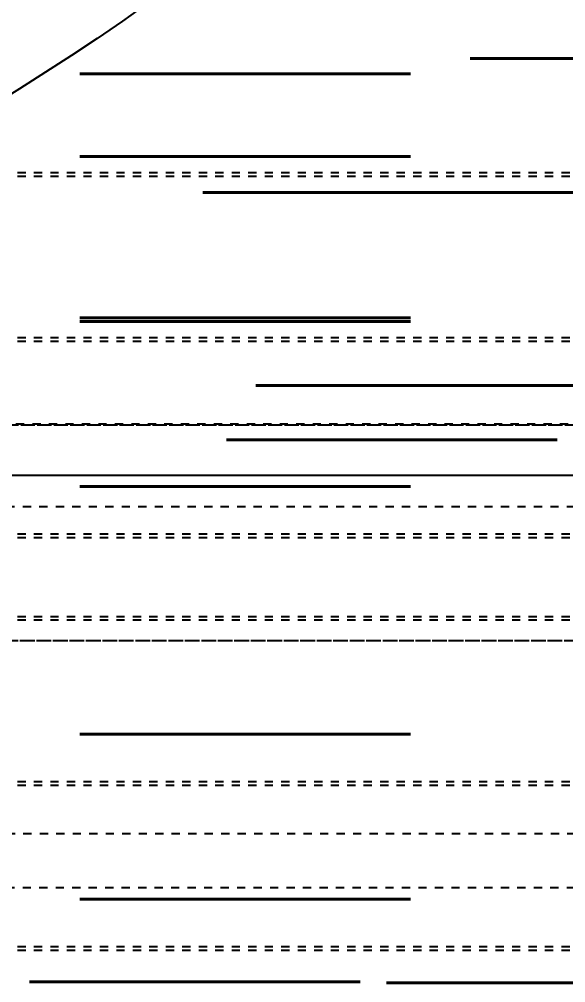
# Model space of a CAD drawing. Header units: inches. Extents: x -31 to 122, y -49 to 49.
# Drawn here: x 16.39 to 23.02, y -37.15 to -25.47 of the extents above; entities that cross this region are included whole.
import ezdxf
from ezdxf.enums import TextEntityAlignment as Align

# ---------------------------------------------------------------- set-up
doc = ezdxf.new("R2010")
doc.units = ezdxf.units.IN
doc.header["$MEASUREMENT"] = 0
doc.linetypes.add('HIDDEN4', pattern=[0.09375, 0.0625, -0.03125])
for name, color, linetype in [('M-BLKA', 4, 'Continuous'), ('M-TRBX-AIRT', 4, 'Continuous'), ('M-TRBX-WTRT', 4, 'Continuous')]:
    doc.layers.add(name, color=color, linetype=linetype)
doc.styles.add('BRA-NRW1', font='romans.shx', dxfattribs={"width": 0.65, "height": 8})
doc.styles.add('BRA-NRW2', font='romans.shx', dxfattribs={"width": 0.6, "height": 7})

# ---------------------------------------------------------------- blocks, each defined once
blk = doc.blocks.new('HVIF36')
blk.add_line((11, -31), (76, -31))
blk = doc.blocks.new('HVRF37')
blk.add_circle((0, 0), 31)
blk = doc.blocks.new('TB-SV3')
at = {"color": 11, "linetype": 'HIDDEN4'}
blk.add_line((-4.802, -33), (46.049, -33), dxfattribs=at)
at = {"layer": 'M-BLKA', "style": 'BRA-NRW1', "width": 0.65}
for tag, p in [('BOXTYPE', (25.049, 0)), ('HEAT', (58.049, 0)), ('SOUND', (88.049, 0)), ('ATC', (20.623, -27))]:
    blk.add_attdef(tag, text='', height=8, dxfattribs=at).set_placement(p, align=Align.MIDDLE_CENTER)
at = {"layer": 'M-TRBX-AIRT', "style": 'BRA-NRW1', "width": 0.65}
blk.add_attdef('AIR', text='', height=8, dxfattribs=at).set_placement((20.623, -15), align=Align.MIDDLE_CENTER)
at = {"layer": 'M-TRBX-WTRT', "style": 'BRA-NRW1', "width": 0.65}
blk.add_attdef('WATER', text='', height=8, dxfattribs=at).set_placement((20.623, -15), align=Align.MIDDLE_CENTER)
blk = doc.blocks.new('TB-SV2')
at = {"color": 11, "linetype": 'HIDDEN4'}
blk.add_line((-4.802, -33), (46.049, -33), dxfattribs=at)
at = {"layer": 'M-BLKA', "style": 'BRA-NRW1', "width": 0.65}
for tag, p in [('BOXTYPE', (25.049, 0)), ('HEAT', (58.049, 0)), ('SOUND', (88.049, 0)), ('ATC', (20.623, -27))]:
    blk.add_attdef(tag, text='', height=8, dxfattribs=at).set_placement(p, align=Align.MIDDLE_CENTER)
at = {"layer": 'M-TRBX-AIRT', "style": 'BRA-NRW1', "width": 0.65}
blk.add_attdef('AIR', text='', height=8, dxfattribs=at).set_placement((20.623, -15), align=Align.MIDDLE_CENTER)
at = {"layer": 'M-TRBX-WTRT', "style": 'BRA-NRW1', "width": 0.65}
blk.add_attdef('WATER', text='', height=8, dxfattribs=at).set_placement((20.623, -15), align=Align.MIDDLE_CENTER)
blk = doc.blocks.new('TB-SV1')
at = {"color": 11, "linetype": 'HIDDEN4'}
blk.add_line((0.077, -33), (46.049, -33), dxfattribs=at)
at = {"layer": 'M-BLKA', "style": 'BRA-NRW1', "width": 0.65}
for tag, p in [('BOXTYPE', (25.049, 0)), ('HEAT', (58.049, 0)), ('SOUND', (88.049, 0)), ('ATC', (23.063, -27))]:
    blk.add_attdef(tag, text='', height=8, dxfattribs=at).set_placement(p, align=Align.MIDDLE_CENTER)
at = {"layer": 'M-TRBX-AIRT', "style": 'BRA-NRW1', "width": 0.65}
blk.add_attdef('AIR', text='', height=8, dxfattribs=at).set_placement((23.063, -15), align=Align.MIDDLE_CENTER)
at = {"layer": 'M-TRBX-WTRT', "style": 'BRA-NRW1', "width": 0.65}
blk.add_attdef('WATER', text='', height=8, dxfattribs=at).set_placement((23.063, -15), align=Align.MIDDLE_CENTER)
blk = doc.blocks.new('TB-HV2')
at = {"color": 11, "linetype": 'HIDDEN4'}
blk.add_line((-4.802, -33), (46.049, -33), dxfattribs=at)
at = {"layer": 'M-BLKA', "style": 'BRA-NRW1', "width": 0.65}
for tag, p in [('BOXTYPE', (25.049, 0)), ('ATC', (20.625, -27))]:
    blk.add_attdef(tag, text='', height=8, dxfattribs=at).set_placement(p, align=Align.MIDDLE_CENTER)
at = {"layer": 'M-TRBX-AIRT', "style": 'BRA-NRW1', "width": 0.65}
blk.add_attdef('AIR', text='', height=8, dxfattribs=at).set_placement((20.625, -15), align=Align.MIDDLE_CENTER)
at = {"layer": 'M-TRBX-WTRT', "style": 'BRA-NRW1', "width": 0.65}
blk.add_attdef('WATER', text='', height=8, dxfattribs=at).set_placement((20.625, -15), align=Align.MIDDLE_CENTER)
blk = doc.blocks.new('TB-HV1')
at = {"color": 11, "linetype": 'HIDDEN4'}
blk.add_line((-4.802, -33), (46.049, -33), dxfattribs=at)
at = {"layer": 'M-BLKA', "style": 'BRA-NRW1', "width": 0.65}
for tag, p in [('BOXTYPE', (25.049, 0)), ('ATC', (20.625, -27))]:
    blk.add_attdef(tag, text='', height=8, dxfattribs=at).set_placement(p, align=Align.MIDDLE_CENTER)
at = {"layer": 'M-TRBX-AIRT', "style": 'BRA-NRW1', "width": 0.65}
blk.add_attdef('AIR', text='', height=8, dxfattribs=at).set_placement((20.625, -15), align=Align.MIDDLE_CENTER)
at = {"layer": 'M-TRBX-WTRT', "style": 'BRA-NRW1', "width": 0.65}
blk.add_attdef('WATER', text='', height=8, dxfattribs=at).set_placement((20.625, -15), align=Align.MIDDLE_CENTER)
blk = doc.blocks.new('TB-EV6')
at = {"color": 11, "linetype": 'HIDDEN4'}
blk.add_line((-8.851, -30.376), (45.889, -30.376), dxfattribs=at)
at = {"layer": 'M-BLKA', "style": 'BRA-NRW1', "width": 0.65}
for tag, p in [('BOXTYPE', (22.752, 0)), ('SOUND', (87.504, 0)), ('ATC', (18.519, -36.565))]:
    blk.add_attdef(tag, text='', height=8, dxfattribs=at).set_placement(p, align=Align.MIDDLE_CENTER)
at = {"layer": 'M-TRBX-AIRT', "style": 'BRA-NRW1', "width": 0.65}
blk.add_attdef('AIR', text='', height=8, dxfattribs=at).set_placement((18.519, -24.188), align=Align.MIDDLE_CENTER)
at = {"layer": 'M-TRBX-WTRT', "style": 'BRA-NRW1', "width": 0.65}
blk.add_attdef('WATER', text='', height=8, dxfattribs=at).set_placement((18.519, -24.188), align=Align.MIDDLE_CENTER)
blk = doc.blocks.new('TB-EV5')
at = {"color": 11, "linetype": 'HIDDEN4'}
blk.add_line((-4.52, -30.389), (50.22, -30.389), dxfattribs=at)
at = {"layer": 'M-BLKA', "style": 'BRA-NRW1', "width": 0.65}
for tag, p in [('BOXTYPE', (27.123, -0.013)), ('SOUND', (91.916, -0.013)), ('ATC', (22.85, -36.577))]:
    blk.add_attdef(tag, text='', height=8, dxfattribs=at).set_placement(p, align=Align.MIDDLE_CENTER)
at = {"layer": 'M-TRBX-AIRT', "style": 'BRA-NRW1', "width": 0.65}
blk.add_attdef('AIR', text='', height=8, dxfattribs=at).set_placement((22.85, -24.201), align=Align.MIDDLE_CENTER)
at = {"layer": 'M-TRBX-WTRT', "style": 'BRA-NRW1', "width": 0.65}
blk.add_attdef('WATER', text='', height=8, dxfattribs=at).set_placement((22.85, -24.201), align=Align.MIDDLE_CENTER)
blk = doc.blocks.new('TB-EV4')
at = {"color": 11, "linetype": 'HIDDEN4'}
blk.add_line((46.331, -36), (-4.52, -36), dxfattribs=at)
at = {"layer": 'M-BLKA', "style": 'BRA-NRW1', "width": 0.65}
for tag, p in [('BOXTYPE', (25.206, 0)), ('SOUND', (88.081, 0)), ('ATC', (20.907, -30))]:
    blk.add_attdef(tag, text='', height=8, dxfattribs=at).set_placement(p, align=Align.MIDDLE_CENTER)
at = {"layer": 'M-TRBX-AIRT', "style": 'BRA-NRW1', "width": 0.65}
blk.add_attdef('AIR', text='', height=8, dxfattribs=at).set_placement((20.907, -18), align=Align.MIDDLE_CENTER)
at = {"layer": 'M-TRBX-WTRT', "style": 'BRA-NRW1', "width": 0.65}
blk.add_attdef('WATER', text='', height=8, dxfattribs=at).set_placement((20.907, -18), align=Align.MIDDLE_CENTER)
blk = doc.blocks.new('TB-EV3')
at = {"color": 11, "linetype": 'HIDDEN4'}
blk.add_line((-4.802, -33), (46.049, -33), dxfattribs=at)
at = {"layer": 'M-BLKA', "style": 'BRA-NRW1', "width": 0.65}
for tag, p in [('BOXTYPE', (25.049, 0)), ('SOUND', (88.049, 0)), ('ATC', (20.625, -27))]:
    blk.add_attdef(tag, text='', height=8, dxfattribs=at).set_placement(p, align=Align.MIDDLE_CENTER)
at = {"layer": 'M-TRBX-AIRT', "style": 'BRA-NRW1', "width": 0.65}
blk.add_attdef('AIR', text='', height=8, dxfattribs=at).set_placement((20.625, -15), align=Align.MIDDLE_CENTER)
at = {"layer": 'M-TRBX-WTRT', "style": 'BRA-NRW1', "width": 0.65}
blk.add_attdef('WATER', text='', height=8, dxfattribs=at).set_placement((20.625, -15), align=Align.MIDDLE_CENTER)
blk = doc.blocks.new('TB-EV2')
at = {"color": 11, "linetype": 'HIDDEN4'}
blk.add_line((-4.802, -33), (46.049, -33), dxfattribs=at)
at = {"layer": 'M-BLKA', "style": 'BRA-NRW1', "width": 0.65}
for tag, p in [('BOXTYPE', (25.049, 0)), ('SOUND', (88.049, 0)), ('ATC', (20.625, -27))]:
    blk.add_attdef(tag, text='', height=8, dxfattribs=at).set_placement(p, align=Align.MIDDLE_CENTER)
at = {"layer": 'M-TRBX-AIRT', "style": 'BRA-NRW1', "width": 0.65}
blk.add_attdef('AIR', text='', height=8, dxfattribs=at).set_placement((20.623, -15), align=Align.MIDDLE_CENTER)
at = {"layer": 'M-TRBX-WTRT', "style": 'BRA-NRW1', "width": 0.65}
blk.add_attdef('WATER', text='', height=8, dxfattribs=at).set_placement((20.623, -15), align=Align.MIDDLE_CENTER)
blk = doc.blocks.new('TB-VCVns16')
at = {"color": 11, "linetype": 'HIDDEN4'}
blk.add_line((-0.033, -36.709), (50.294, -36.709), dxfattribs=at)
at = {"layer": 'M-BLKA'}
for tag, height, style, width, p in [('BOXTYPE', 7, 'BRA-NRW2', 0.6, (16.491, 0)), ('ATC', 8, 'BRA-NRW1', 0.65, (25.13, -30.52))]:
    blk.add_attdef(tag, text='', height=height, dxfattribs=dict(at, style=style, width=width)).set_placement(p, align=Align.MIDDLE_CENTER)
at = {"layer": 'M-TRBX-AIRT', "style": 'BRA-NRW1', "width": 0.65}
blk.add_attdef('AIR', text='', height=8, dxfattribs=at).set_placement((25.13, -18.155), align=Align.MIDDLE_CENTER)
at = {"layer": 'M-TRBX-WTRT', "style": 'BRA-NRW1', "width": 0.65}
blk.add_attdef('WATER', text='', height=8, dxfattribs=at).set_placement((25.13, -18.155), align=Align.MIDDLE_CENTER)
blk = doc.blocks.new('TB-VCVns14')
at = {"color": 11, "linetype": 'HIDDEN4'}
blk.add_line((-0.033, -34.709), (50.294, -34.709), dxfattribs=at)
at = {"layer": 'M-BLKA'}
for tag, height, style, width, p in [('BOXTYPE', 7, 'BRA-NRW2', 0.6, (16.527, 0)), ('ATC', 8, 'BRA-NRW1', 0.65, (25.13, -28.52))]:
    blk.add_attdef(tag, text='', height=height, dxfattribs=dict(at, style=style, width=width)).set_placement(p, align=Align.MIDDLE_CENTER)
at = {"layer": 'M-TRBX-AIRT', "style": 'BRA-NRW1', "width": 0.65}
blk.add_attdef('AIR', text='', height=8, dxfattribs=at).set_placement((25.13, -16.155), align=Align.MIDDLE_CENTER)
at = {"layer": 'M-TRBX-WTRT', "style": 'BRA-NRW1', "width": 0.65}
blk.add_attdef('WATER', text='', height=8, dxfattribs=at).set_placement((25.13, -16.155), align=Align.MIDDLE_CENTER)
blk = doc.blocks.new('TB-VCVns12')
at = {"color": 11, "linetype": 'HIDDEN4'}
blk.add_line((-0.033, -32.709), (50.294, -32.709), dxfattribs=at)
at = {"layer": 'M-BLKA'}
for tag, height, style, width, p in [('BOXTYPE', 7, 'BRA-NRW2', 0.6, (16.31, 0)), ('ATC', 8, 'BRA-NRW1', 0.65, (25.13, -26.52))]:
    blk.add_attdef(tag, text='', height=height, dxfattribs=dict(at, style=style, width=width)).set_placement(p, align=Align.MIDDLE_CENTER)
at = {"layer": 'M-TRBX-AIRT', "style": 'BRA-NRW1', "width": 0.65}
blk.add_attdef('AIR', text='', height=8, dxfattribs=at).set_placement((25.13, -14.155), align=Align.MIDDLE_CENTER)
at = {"layer": 'M-TRBX-WTRT', "style": 'BRA-NRW1', "width": 0.65}
blk.add_attdef('WATER', text='', height=8, dxfattribs=at).set_placement((25.13, -14.155), align=Align.MIDDLE_CENTER)
blk = doc.blocks.new('TB-VCVns10')
at = {"color": 11, "linetype": 'HIDDEN4'}
blk.add_line((-0.033, -31.709), (50.294, -31.709), dxfattribs=at)
at = {"layer": 'M-BLKA'}
for tag, height, style, width, p in [('BOXTYPE', 7, 'BRA-NRW2', 0.6, (16.25, 0)), ('ATC', 8, 'BRA-NRW1', 0.65, (25.13, -25.52))]:
    blk.add_attdef(tag, text='', height=height, dxfattribs=dict(at, style=style, width=width)).set_placement(p, align=Align.MIDDLE_CENTER)
at = {"layer": 'M-TRBX-AIRT', "style": 'BRA-NRW1', "width": 0.65}
blk.add_attdef('AIR', text='', height=8, dxfattribs=at).set_placement((25.13, -13.155), align=Align.MIDDLE_CENTER)
at = {"layer": 'M-TRBX-WTRT', "style": 'BRA-NRW1', "width": 0.65}
blk.add_attdef('WATER', text='', height=8, dxfattribs=at).set_placement((25.13, -13.155), align=Align.MIDDLE_CENTER)
blk = doc.blocks.new('TB-VCV8')
at = {"color": 11, "linetype": 'HIDDEN4'}
blk.add_line((-0.033, -31.709), (50.294, -31.709), dxfattribs=at)
at = {"layer": 'M-BLKA', "style": 'BRA-NRW1', "width": 0.65}
for tag, p in [('BOXTYPE', (33.5, 0)), ('ATC', (25.13, -25.52))]:
    blk.add_attdef(tag, text='', height=8, dxfattribs=at).set_placement(p, align=Align.MIDDLE_CENTER)
at = {"layer": 'M-TRBX-AIRT', "style": 'BRA-NRW1', "width": 0.65}
blk.add_attdef('AIR', text='', height=8, dxfattribs=at).set_placement((25.13, -13.155), align=Align.MIDDLE_CENTER)
at = {"layer": 'M-TRBX-WTRT', "style": 'BRA-NRW1', "width": 0.65}
blk.add_attdef('WATER', text='', height=8, dxfattribs=at).set_placement((25.13, -13.155), align=Align.MIDDLE_CENTER)
blk = doc.blocks.new('TB-VCV6')
at = {"color": 11, "linetype": 'HIDDEN4'}
blk.add_line((-0.033, -31.709), (50.294, -31.709), dxfattribs=at)
at = {"layer": 'M-BLKA', "style": 'BRA-NRW1', "width": 0.65}
for tag, p in [('BOXTYPE', (33.5, 0)), ('ATC', (25.13, -25.52))]:
    blk.add_attdef(tag, text='', height=8, dxfattribs=at).set_placement(p, align=Align.MIDDLE_CENTER)
at = {"layer": 'M-TRBX-AIRT', "style": 'BRA-NRW1', "width": 0.65}
blk.add_attdef('AIR', text='', height=8, dxfattribs=at).set_placement((25.13, -13.155), align=Align.MIDDLE_CENTER)
at = {"layer": 'M-TRBX-WTRT', "style": 'BRA-NRW1', "width": 0.65}
blk.add_attdef('WATER', text='', height=8, dxfattribs=at).set_placement((25.13, -13.155), align=Align.MIDDLE_CENTER)
blk = doc.blocks.new('TB-VCV5')
at = {"color": 11, "linetype": 'HIDDEN4'}
blk.add_line((-2.568, -31.376), (50.294, -31.376), dxfattribs=at)
at = {"layer": 'M-BLKA', "style": 'BRA-NRW1', "width": 0.65}
for tag, p in [('BOXTYPE', (33.5, 0)), ('ATC', (23.863, -25.376))]:
    blk.add_attdef(tag, text='', height=8, dxfattribs=at).set_placement(p, align=Align.MIDDLE_CENTER)
at = {"layer": 'M-TRBX-AIRT', "style": 'BRA-NRW1', "width": 0.65}
blk.add_attdef('AIR', text='', height=8, dxfattribs=at).set_placement((23.863, -13.188), align=Align.MIDDLE_CENTER)
at = {"layer": 'M-TRBX-WTRT', "style": 'BRA-NRW1', "width": 0.65}
blk.add_attdef('WATER', text='', height=8, dxfattribs=at).set_placement((23.863, -13.188), align=Align.MIDDLE_CENTER)
blk = doc.blocks.new('TB-VCV22')
at = {"color": 11, "linetype": 'HIDDEN4'}
blk.add_line((1.967, -29.332), (52.294, -29.332), dxfattribs=at)
at = {"layer": 'M-BLKA', "style": 'BRA-NRW1', "width": 0.65}
for tag, p in [('BOXTYPE', (35.5, 0)), ('ATC', (27.13, -35.52))]:
    blk.add_attdef(tag, text='', height=8, dxfattribs=at).set_placement(p, align=Align.MIDDLE_CENTER)
at = {"layer": 'M-TRBX-AIRT', "style": 'BRA-NRW1', "width": 0.65}
blk.add_attdef('AIR', text='', height=8, dxfattribs=at).set_placement((27.13, -23.155), align=Align.MIDDLE_CENTER)
at = {"layer": 'M-TRBX-WTRT', "style": 'BRA-NRW1', "width": 0.65}
blk.add_attdef('WATER', text='', height=8, dxfattribs=at).set_placement((27.13, -23.155), align=Align.MIDDLE_CENTER)
blk = doc.blocks.new('TB-VCV19')
at = {"color": 11, "linetype": 'HIDDEN4'}
blk.add_line((1.967, -27.332), (52.294, -27.332), dxfattribs=at)
at = {"layer": 'M-BLKA', "style": 'BRA-NRW1', "width": 0.65}
for tag, p in [('BOXTYPE', (35.5, 0)), ('ATC', (27.13, -33.52))]:
    blk.add_attdef(tag, text='', height=8, dxfattribs=at).set_placement(p, align=Align.MIDDLE_CENTER)
at = {"layer": 'M-TRBX-AIRT', "style": 'BRA-NRW1', "width": 0.65}
blk.add_attdef('AIR', text='', height=8, dxfattribs=at).set_placement((27.13, -21.155), align=Align.MIDDLE_CENTER)
at = {"layer": 'M-TRBX-WTRT', "style": 'BRA-NRW1', "width": 0.65}
blk.add_attdef('WATER', text='', height=8, dxfattribs=at).set_placement((27.13, -21.155), align=Align.MIDDLE_CENTER)
blk = doc.blocks.new('TB-VCV16')
at = {"color": 11, "linetype": 'HIDDEN4'}
blk.add_line((-0.033, -36.709), (50.294, -36.709), dxfattribs=at)
at = {"layer": 'M-BLKA', "style": 'BRA-NRW1', "width": 0.65}
for tag, p in [('BOXTYPE', (33.5, 0)), ('ATC', (25.13, -30.52))]:
    blk.add_attdef(tag, text='', height=8, dxfattribs=at).set_placement(p, align=Align.MIDDLE_CENTER)
at = {"layer": 'M-TRBX-AIRT', "style": 'BRA-NRW1', "width": 0.65}
blk.add_attdef('AIR', text='', height=8, dxfattribs=at).set_placement((25.13, -18.155), align=Align.MIDDLE_CENTER)
at = {"layer": 'M-TRBX-WTRT', "style": 'BRA-NRW1', "width": 0.65}
blk.add_attdef('WATER', text='', height=8, dxfattribs=at).set_placement((25.13, -18.155), align=Align.MIDDLE_CENTER)
blk = doc.blocks.new('TB-VCV14')
at = {"color": 11, "linetype": 'HIDDEN4'}
blk.add_line((-0.033, -34.709), (50.294, -34.709), dxfattribs=at)
at = {"layer": 'M-BLKA', "style": 'BRA-NRW1', "width": 0.65}
for tag, p in [('BOXTYPE', (33.5, 0)), ('ATC', (25.13, -28.52))]:
    blk.add_attdef(tag, text='', height=8, dxfattribs=at).set_placement(p, align=Align.MIDDLE_CENTER)
at = {"layer": 'M-TRBX-AIRT', "style": 'BRA-NRW1', "width": 0.65}
blk.add_attdef('AIR', text='', height=8, dxfattribs=at).set_placement((25.13, -16.155), align=Align.MIDDLE_CENTER)
at = {"layer": 'M-TRBX-WTRT', "style": 'BRA-NRW1', "width": 0.65}
blk.add_attdef('WATER', text='', height=8, dxfattribs=at).set_placement((25.13, -16.155), align=Align.MIDDLE_CENTER)
blk = doc.blocks.new('TB-VCV12')
at = {"color": 11, "linetype": 'HIDDEN4'}
blk.add_line((-0.033, -32.709), (50.294, -32.709), dxfattribs=at)
at = {"layer": 'M-BLKA', "style": 'BRA-NRW1', "width": 0.65}
for tag, p in [('BOXTYPE', (33.5, 0)), ('ATC', (25.13, -26.52))]:
    blk.add_attdef(tag, text='', height=8, dxfattribs=at).set_placement(p, align=Align.MIDDLE_CENTER)
at = {"layer": 'M-TRBX-AIRT', "style": 'BRA-NRW1', "width": 0.65}
blk.add_attdef('AIR', text='', height=8, dxfattribs=at).set_placement((25.13, -14.155), align=Align.MIDDLE_CENTER)
at = {"layer": 'M-TRBX-WTRT', "style": 'BRA-NRW1', "width": 0.65}
blk.add_attdef('WATER', text='', height=8, dxfattribs=at).set_placement((25.13, -14.155), align=Align.MIDDLE_CENTER)
blk = doc.blocks.new('TB-VCV10')
at = {"color": 11, "linetype": 'HIDDEN4'}
blk.add_line((-0.033, -31.709), (50.294, -31.709), dxfattribs=at)
at = {"layer": 'M-BLKA', "style": 'BRA-NRW1', "width": 0.65}
for tag, p in [('BOXTYPE', (33.5, 0)), ('ATC', (25.13, -25.52))]:
    blk.add_attdef(tag, text='', height=8, dxfattribs=at).set_placement(p, align=Align.MIDDLE_CENTER)
at = {"layer": 'M-TRBX-AIRT', "style": 'BRA-NRW1', "width": 0.65}
blk.add_attdef('AIR', text='', height=8, dxfattribs=at).set_placement((25.13, -13.155), align=Align.MIDDLE_CENTER)
at = {"layer": 'M-TRBX-WTRT', "style": 'BRA-NRW1', "width": 0.65}
blk.add_attdef('WATER', text='', height=8, dxfattribs=at).set_placement((25.13, -13.155), align=Align.MIDDLE_CENTER)
blk = doc.blocks.new('TB-SV6')
at = {"color": 11, "linetype": 'HIDDEN4'}
blk.add_line((-8.851, -30.376), (45.889, -30.376), dxfattribs=at)
at = {"layer": 'M-BLKA', "style": 'BRA-NRW1', "width": 0.65}
for tag, p in [('BOXTYPE', (22.752, 0)), ('HEAT', (57.504, 0)), ('SOUND', (87.504, 0)), ('ATC', (18.519, -36.565))]:
    blk.add_attdef(tag, text='', height=8, dxfattribs=at).set_placement(p, align=Align.MIDDLE_CENTER)
at = {"layer": 'M-TRBX-AIRT', "style": 'BRA-NRW1', "width": 0.65}
blk.add_attdef('AIR', text='', height=8, dxfattribs=at).set_placement((18.519, -24.188), align=Align.MIDDLE_CENTER)
at = {"layer": 'M-TRBX-WTRT', "style": 'BRA-NRW1', "width": 0.65}
blk.add_attdef('WATER', text='', height=8, dxfattribs=at).set_placement((18.519, -24.188), align=Align.MIDDLE_CENTER)
blk = doc.blocks.new('TB-SV5')
at = {"color": 11, "linetype": 'HIDDEN4'}
blk.add_line((-4.593, -30.389), (50.147, -30.389), dxfattribs=at)
at = {"layer": 'M-BLKA', "style": 'BRA-NRW1', "width": 0.65}
for tag, p in [('BOXTYPE', (27.05, -0.013)), ('HEAT', (61.843, -0.013)), ('SOUND', (91.843, -0.013)), ('ATC', (22.777, -36.577))]:
    blk.add_attdef(tag, text='', height=8, dxfattribs=at).set_placement(p, align=Align.MIDDLE_CENTER)
at = {"layer": 'M-TRBX-AIRT', "style": 'BRA-NRW1', "width": 0.65}
blk.add_attdef('AIR', text='', height=8, dxfattribs=at).set_placement((22.777, -24.201), align=Align.MIDDLE_CENTER)
at = {"layer": 'M-TRBX-WTRT', "style": 'BRA-NRW1', "width": 0.65}
blk.add_attdef('WATER', text='', height=8, dxfattribs=at).set_placement((22.777, -24.201), align=Align.MIDDLE_CENTER)
blk = doc.blocks.new('TB-SV4')
at = {"color": 11, "linetype": 'HIDDEN4'}
blk.add_line((-4.162, -35.341), (46.69, -35.341), dxfattribs=at)
at = {"layer": 'M-BLKA', "style": 'BRA-NRW1', "width": 0.65}
for tag, p in [('BOXTYPE', (25.049, 0)), ('HEAT', (58.049, 0)), ('SOUND', (88.049, 0)), ('ATC', (21.264, -29.341))]:
    blk.add_attdef(tag, text='', height=8, dxfattribs=at).set_placement(p, align=Align.MIDDLE_CENTER)
at = {"layer": 'M-TRBX-AIRT', "style": 'BRA-NRW1', "width": 0.65}
blk.add_attdef('AIR', text='', height=8, dxfattribs=at).set_placement((21.264, -17.341), align=Align.MIDDLE_CENTER)
at = {"layer": 'M-TRBX-WTRT', "style": 'BRA-NRW1', "width": 0.65}
blk.add_attdef('WATER', text='', height=8, dxfattribs=at).set_placement((21.264, -17.341), align=Align.MIDDLE_CENTER)
blk = doc.blocks.new('TB-VVR12')
at = {"color": 11, "linetype": 'HIDDEN4'}
blk.add_line((-6.033, -32.753), (44.294, -32.753), dxfattribs=at)
at = {"layer": 'M-BLKA', "style": 'BRA-NRW1', "width": 0.65}
for tag, p in [('BOXTYPE', (25, 0)), ('ATC', (19.13, -26.565))]:
    blk.add_attdef(tag, text='', height=8, dxfattribs=at).set_placement(p, align=Align.MIDDLE_CENTER)
at = {"layer": 'M-TRBX-AIRT', "style": 'BRA-NRW1', "width": 0.65}
blk.add_attdef('AIR', text='', height=8, dxfattribs=at).set_placement((19.13, -14.188), align=Align.MIDDLE_CENTER)
at = {"layer": 'M-TRBX-WTRT', "style": 'BRA-NRW1', "width": 0.65}
blk.add_attdef('WATER', text='', height=8, dxfattribs=at).set_placement((19.13, -14.188), align=Align.MIDDLE_CENTER)
blk = doc.blocks.new('TB-VVR10')
at = {"color": 11, "linetype": 'HIDDEN4'}
blk.add_line((-6.033, -31.753), (44.294, -31.753), dxfattribs=at)
at = {"layer": 'M-BLKA', "style": 'BRA-NRW1', "width": 0.65}
for tag, p in [('BOXTYPE', (25, 0)), ('ATC', (19.13, -25.565))]:
    blk.add_attdef(tag, text='', height=8, dxfattribs=at).set_placement(p, align=Align.MIDDLE_CENTER)
at = {"layer": 'M-TRBX-AIRT', "style": 'BRA-NRW1', "width": 0.65}
blk.add_attdef('AIR', text='', height=8, dxfattribs=at).set_placement((19.13, -13.188), align=Align.MIDDLE_CENTER)
at = {"layer": 'M-TRBX-WTRT', "style": 'BRA-NRW1', "width": 0.65}
blk.add_attdef('WATER', text='', height=8, dxfattribs=at).set_placement((19.13, -13.188), align=Align.MIDDLE_CENTER)
blk = doc.blocks.new('TB-VVE8')
at = {"color": 11, "linetype": 'HIDDEN4'}
blk.add_line((-6.033, -31.753), (44.294, -31.753), dxfattribs=at)
at = {"layer": 'M-BLKA', "style": 'BRA-NRW1', "width": 0.65}
for tag, p in [('BOXTYPE', (25, 0)), ('ATC', (19.13, -25.565))]:
    blk.add_attdef(tag, text='', height=8, dxfattribs=at).set_placement(p, align=Align.MIDDLE_CENTER)
at = {"layer": 'M-TRBX-AIRT', "style": 'BRA-NRW1', "width": 0.65}
blk.add_attdef('AIR', text='', height=8, dxfattribs=at).set_placement((19.13, -13.188), align=Align.MIDDLE_CENTER)
at = {"layer": 'M-TRBX-WTRT', "style": 'BRA-NRW1', "width": 0.65}
blk.add_attdef('WATER', text='', height=8, dxfattribs=at).set_placement((19.13, -13.188), align=Align.MIDDLE_CENTER)
blk = doc.blocks.new('TB-VVE6')
at = {"color": 11, "linetype": 'HIDDEN4'}
blk.add_line((-6.033, -31.753), (44.294, -31.753), dxfattribs=at)
at = {"layer": 'M-BLKA', "style": 'BRA-NRW1', "width": 0.65}
for tag, p in [('BOXTYPE', (25, 0)), ('ATC', (19.13, -25.565))]:
    blk.add_attdef(tag, text='', height=8, dxfattribs=at).set_placement(p, align=Align.MIDDLE_CENTER)
at = {"layer": 'M-TRBX-AIRT', "style": 'BRA-NRW1', "width": 0.65}
blk.add_attdef('AIR', text='', height=8, dxfattribs=at).set_placement((19.13, -13.188), align=Align.MIDDLE_CENTER)
at = {"layer": 'M-TRBX-WTRT', "style": 'BRA-NRW1', "width": 0.65}
blk.add_attdef('WATER', text='', height=8, dxfattribs=at).set_placement((19.13, -13.188), align=Align.MIDDLE_CENTER)
blk = doc.blocks.new('TB-VVE5')
at = {"color": 11, "linetype": 'HIDDEN4'}
blk.add_line((-6.033, -31.753), (44.294, -31.753), dxfattribs=at)
at = {"layer": 'M-BLKA', "style": 'BRA-NRW1', "width": 0.65}
for tag, p in [('BOXTYPE', (25, 0)), ('ATC', (19.13, -25.565))]:
    blk.add_attdef(tag, text='', height=8, dxfattribs=at).set_placement(p, align=Align.MIDDLE_CENTER)
at = {"layer": 'M-TRBX-AIRT', "style": 'BRA-NRW1', "width": 0.65}
blk.add_attdef('AIR', text='', height=8, dxfattribs=at).set_placement((19.13, -13.188), align=Align.MIDDLE_CENTER)
at = {"layer": 'M-TRBX-WTRT', "style": 'BRA-NRW1', "width": 0.65}
blk.add_attdef('WATER', text='', height=8, dxfattribs=at).set_placement((19.13, -13.188), align=Align.MIDDLE_CENTER)
blk = doc.blocks.new('TB-VVE22')
at = {"color": 11, "linetype": 'HIDDEN4'}
blk.add_line((-6.033, -29.376), (44.294, -29.376), dxfattribs=at)
at = {"layer": 'M-BLKA', "style": 'BRA-NRW1', "width": 0.65}
for tag, p in [('BOXTYPE', (25, 0)), ('ATC', (19.13, -35.565))]:
    blk.add_attdef(tag, text='', height=8, dxfattribs=at).set_placement(p, align=Align.MIDDLE_CENTER)
at = {"layer": 'M-TRBX-AIRT', "style": 'BRA-NRW1', "width": 0.65}
blk.add_attdef('AIR', text='', height=8, dxfattribs=at).set_placement((19.13, -23.188), align=Align.MIDDLE_CENTER)
at = {"layer": 'M-TRBX-WTRT', "style": 'BRA-NRW1', "width": 0.65}
blk.add_attdef('WATER', text='', height=8, dxfattribs=at).set_placement((19.13, -23.188), align=Align.MIDDLE_CENTER)
blk = doc.blocks.new('TB-VVE19')
at = {"color": 11, "linetype": 'HIDDEN4'}
blk.add_line((-6.033, -27.376), (44.294, -27.376), dxfattribs=at)
at = {"layer": 'M-BLKA', "style": 'BRA-NRW1', "width": 0.65}
for tag, p in [('BOXTYPE', (25, 0)), ('ATC', (19.13, -33.565))]:
    blk.add_attdef(tag, text='', height=8, dxfattribs=at).set_placement(p, align=Align.MIDDLE_CENTER)
at = {"layer": 'M-TRBX-AIRT', "style": 'BRA-NRW1', "width": 0.65}
blk.add_attdef('AIR', text='', height=8, dxfattribs=at).set_placement((19.13, -21.188), align=Align.MIDDLE_CENTER)
at = {"layer": 'M-TRBX-WTRT', "style": 'BRA-NRW1', "width": 0.65}
blk.add_attdef('WATER', text='', height=8, dxfattribs=at).set_placement((19.13, -21.188), align=Align.MIDDLE_CENTER)
blk = doc.blocks.new('TB-VVE16')
at = {"color": 11, "linetype": 'HIDDEN4'}
blk.add_line((-6.033, -36.753), (44.294, -36.753), dxfattribs=at)
at = {"layer": 'M-BLKA', "style": 'BRA-NRW1', "width": 0.65}
for tag, p in [('BOXTYPE', (25, 0)), ('ATC', (19.13, -30.565))]:
    blk.add_attdef(tag, text='', height=8, dxfattribs=at).set_placement(p, align=Align.MIDDLE_CENTER)
at = {"layer": 'M-TRBX-AIRT', "style": 'BRA-NRW1', "width": 0.65}
blk.add_attdef('AIR', text='', height=8, dxfattribs=at).set_placement((19.13, -18.188), align=Align.MIDDLE_CENTER)
at = {"layer": 'M-TRBX-WTRT', "style": 'BRA-NRW1', "width": 0.65}
blk.add_attdef('WATER', text='', height=8, dxfattribs=at).set_placement((19.13, -18.188), align=Align.MIDDLE_CENTER)
blk = doc.blocks.new('TB-VVE14')
at = {"color": 11, "linetype": 'HIDDEN4'}
blk.add_line((-6.033, -34.709), (44.294, -34.709), dxfattribs=at)
at = {"layer": 'M-BLKA', "style": 'BRA-NRW1', "width": 0.65}
for tag, p in [('BOXTYPE', (25, 0)), ('ATC', (19.13, -28.52))]:
    blk.add_attdef(tag, text='', height=8, dxfattribs=at).set_placement(p, align=Align.MIDDLE_CENTER)
at = {"layer": 'M-TRBX-AIRT', "style": 'BRA-NRW1', "width": 0.65}
blk.add_attdef('AIR', text='', height=8, dxfattribs=at).set_placement((19.13, -16.144), align=Align.MIDDLE_CENTER)
at = {"layer": 'M-TRBX-WTRT', "style": 'BRA-NRW1', "width": 0.65}
blk.add_attdef('WATER', text='', height=8, dxfattribs=at).set_placement((19.13, -16.144), align=Align.MIDDLE_CENTER)
blk = doc.blocks.new('TB-VVE12')
at = {"color": 11, "linetype": 'HIDDEN4'}
blk.add_line((-6.033, -32.753), (44.294, -32.753), dxfattribs=at)
at = {"layer": 'M-BLKA', "style": 'BRA-NRW1', "width": 0.65}
for tag, p in [('BOXTYPE', (25, 0)), ('ATC', (19.13, -26.565))]:
    blk.add_attdef(tag, text='', height=8, dxfattribs=at).set_placement(p, align=Align.MIDDLE_CENTER)
at = {"layer": 'M-TRBX-AIRT', "style": 'BRA-NRW1', "width": 0.65}
blk.add_attdef('AIR', text='', height=8, dxfattribs=at).set_placement((19.13, -14.188), align=Align.MIDDLE_CENTER)
at = {"layer": 'M-TRBX-WTRT', "style": 'BRA-NRW1', "width": 0.65}
blk.add_attdef('WATER', text='', height=8, dxfattribs=at).set_placement((19.13, -14.188), align=Align.MIDDLE_CENTER)
blk = doc.blocks.new('TB-VVE10')
at = {"color": 11, "linetype": 'HIDDEN4'}
blk.add_line((-6.033, -31.753), (44.294, -31.753), dxfattribs=at)
at = {"layer": 'M-BLKA', "style": 'BRA-NRW1', "width": 0.65}
for tag, p in [('BOXTYPE', (25, 0)), ('ATC', (19.13, -25.565))]:
    blk.add_attdef(tag, text='', height=8, dxfattribs=at).set_placement(p, align=Align.MIDDLE_CENTER)
at = {"layer": 'M-TRBX-AIRT', "style": 'BRA-NRW1', "width": 0.65}
blk.add_attdef('AIR', text='', height=8, dxfattribs=at).set_placement((19.13, -13.188), align=Align.MIDDLE_CENTER)
at = {"layer": 'M-TRBX-WTRT', "style": 'BRA-NRW1', "width": 0.65}
blk.add_attdef('WATER', text='', height=8, dxfattribs=at).set_placement((19.13, -13.188), align=Align.MIDDLE_CENTER)
blk = doc.blocks.new('TB-VCVns8')
at = {"color": 11, "linetype": 'HIDDEN4'}
blk.add_line((-0.033, -31.709), (50.294, -31.709), dxfattribs=at)
at = {"layer": 'M-BLKA'}
for tag, height, style, width, p in [('BOXTYPE', 7, 'BRA-NRW2', 0.6, (16.36, 0)), ('ATC', 8, 'BRA-NRW1', 0.65, (25.13, -25.52))]:
    blk.add_attdef(tag, text='', height=height, dxfattribs=dict(at, style=style, width=width)).set_placement(p, align=Align.MIDDLE_CENTER)
at = {"layer": 'M-TRBX-AIRT', "style": 'BRA-NRW1', "width": 0.65}
blk.add_attdef('AIR', text='', height=8, dxfattribs=at).set_placement((25.13, -13.155), align=Align.MIDDLE_CENTER)
at = {"layer": 'M-TRBX-WTRT', "style": 'BRA-NRW1', "width": 0.65}
blk.add_attdef('WATER', text='', height=8, dxfattribs=at).set_placement((25.13, -13.155), align=Align.MIDDLE_CENTER)
blk = doc.blocks.new('TB-VCVns6')
at = {"color": 11, "linetype": 'HIDDEN4'}
blk.add_line((-0.033, -31.709), (50.294, -31.709), dxfattribs=at)
at = {"layer": 'M-BLKA'}
for tag, height, style, width, p in [('BOXTYPE', 7, 'BRA-NRW2', 0.6, (16.929, 0)), ('ATC', 8, 'BRA-NRW1', 0.65, (25.13, -25.52))]:
    blk.add_attdef(tag, text='', height=height, dxfattribs=dict(at, style=style, width=width)).set_placement(p, align=Align.MIDDLE_CENTER)
at = {"layer": 'M-TRBX-AIRT', "style": 'BRA-NRW1', "width": 0.65}
blk.add_attdef('AIR', text='', height=8, dxfattribs=at).set_placement((25.13, -13.155), align=Align.MIDDLE_CENTER)
at = {"layer": 'M-TRBX-WTRT', "style": 'BRA-NRW1', "width": 0.65}
blk.add_attdef('WATER', text='', height=8, dxfattribs=at).set_placement((25.13, -13.155), align=Align.MIDDLE_CENTER)
blk = doc.blocks.new('TB-VCVns5')
at = {"color": 11, "linetype": 'HIDDEN4'}
blk.add_line((-2.568, -31.376), (50.294, -31.376), dxfattribs=at)
at = {"layer": 'M-BLKA'}
for tag, height, style, width, p in [('BOXTYPE', 7, 'BRA-NRW2', 0.6, (16.127, 0)), ('ATC', 8, 'BRA-NRW1', 0.65, (23.863, -25.376))]:
    blk.add_attdef(tag, text='', height=height, dxfattribs=dict(at, style=style, width=width)).set_placement(p, align=Align.MIDDLE_CENTER)
at = {"layer": 'M-TRBX-AIRT', "style": 'BRA-NRW1', "width": 0.65}
blk.add_attdef('AIR', text='', height=8, dxfattribs=at).set_placement((23.863, -13.188), align=Align.MIDDLE_CENTER)
at = {"layer": 'M-TRBX-WTRT', "style": 'BRA-NRW1', "width": 0.65}
blk.add_attdef('WATER', text='', height=8, dxfattribs=at).set_placement((23.863, -13.188), align=Align.MIDDLE_CENTER)
blk = doc.blocks.new('TB-VCVns22')
at = {"color": 11, "linetype": 'HIDDEN4'}
blk.add_line((1.967, -29.332), (52.294, -29.332), dxfattribs=at)
at = {"layer": 'M-BLKA'}
for tag, height, style, width, p in [('BOXTYPE', 7, 'BRA-NRW2', 0.6, (17.845, 0)), ('ATC', 8, 'BRA-NRW1', 0.65, (27.13, -35.52))]:
    blk.add_attdef(tag, text='', height=height, dxfattribs=dict(at, style=style, width=width)).set_placement(p, align=Align.MIDDLE_CENTER)
at = {"layer": 'M-TRBX-AIRT', "style": 'BRA-NRW1', "width": 0.65}
blk.add_attdef('AIR', text='', height=8, dxfattribs=at).set_placement((27.13, -23.155), align=Align.MIDDLE_CENTER)
at = {"layer": 'M-TRBX-WTRT', "style": 'BRA-NRW1', "width": 0.65}
blk.add_attdef('WATER', text='', height=8, dxfattribs=at).set_placement((27.13, -23.155), align=Align.MIDDLE_CENTER)
blk = doc.blocks.new('TB-VCVns19')
at = {"color": 11, "linetype": 'HIDDEN4'}
blk.add_line((1.967, -27.332), (52.294, -27.332), dxfattribs=at)
at = {"layer": 'M-BLKA'}
for tag, height, style, width, p in [('BOXTYPE', 7, 'BRA-NRW2', 0.6, (18.047, 0)), ('ATC', 8, 'BRA-NRW1', 0.65, (27.13, -33.52))]:
    blk.add_attdef(tag, text='', height=height, dxfattribs=dict(at, style=style, width=width)).set_placement(p, align=Align.MIDDLE_CENTER)
at = {"layer": 'M-TRBX-AIRT', "style": 'BRA-NRW1', "width": 0.65}
blk.add_attdef('AIR', text='', height=8, dxfattribs=at).set_placement((27.13, -21.155), align=Align.MIDDLE_CENTER)
at = {"layer": 'M-TRBX-WTRT', "style": 'BRA-NRW1', "width": 0.65}
blk.add_attdef('WATER', text='', height=8, dxfattribs=at).set_placement((27.13, -21.155), align=Align.MIDDLE_CENTER)
blk = doc.blocks.new('TB-VVR8')
at = {"color": 11, "linetype": 'HIDDEN4'}
blk.add_line((-6.033, -31.753), (44.294, -31.753), dxfattribs=at)
at = {"layer": 'M-BLKA', "style": 'BRA-NRW1', "width": 0.65}
for tag, p in [('BOXTYPE', (25, 0)), ('ATC', (19.13, -25.565))]:
    blk.add_attdef(tag, text='', height=8, dxfattribs=at).set_placement(p, align=Align.MIDDLE_CENTER)
at = {"layer": 'M-TRBX-AIRT', "style": 'BRA-NRW1', "width": 0.65}
blk.add_attdef('AIR', text='', height=8, dxfattribs=at).set_placement((19.13, -13.188), align=Align.MIDDLE_CENTER)
at = {"layer": 'M-TRBX-WTRT', "style": 'BRA-NRW1', "width": 0.65}
blk.add_attdef('WATER', text='', height=8, dxfattribs=at).set_placement((19.13, -13.188), align=Align.MIDDLE_CENTER)
blk = doc.blocks.new('TB-VVR6')
at = {"color": 11, "linetype": 'HIDDEN4'}
blk.add_line((-6.033, -31.753), (44.294, -31.753), dxfattribs=at)
at = {"layer": 'M-BLKA', "style": 'BRA-NRW1', "width": 0.65}
for tag, p in [('BOXTYPE', (25, 0)), ('ATC', (19.13, -25.565))]:
    blk.add_attdef(tag, text='', height=8, dxfattribs=at).set_placement(p, align=Align.MIDDLE_CENTER)
at = {"layer": 'M-TRBX-AIRT', "style": 'BRA-NRW1', "width": 0.65}
blk.add_attdef('AIR', text='', height=8, dxfattribs=at).set_placement((19.13, -13.188), align=Align.MIDDLE_CENTER)
at = {"layer": 'M-TRBX-WTRT', "style": 'BRA-NRW1', "width": 0.65}
blk.add_attdef('WATER', text='', height=8, dxfattribs=at).set_placement((19.13, -13.188), align=Align.MIDDLE_CENTER)
blk = doc.blocks.new('TB-VVR5')
at = {"color": 11, "linetype": 'HIDDEN4'}
blk.add_line((-6.033, -31.753), (44.294, -31.753), dxfattribs=at)
at = {"layer": 'M-BLKA', "style": 'BRA-NRW1', "width": 0.65}
for tag, p in [('BOXTYPE', (25, 0)), ('ATC', (19.13, -25.565))]:
    blk.add_attdef(tag, text='', height=8, dxfattribs=at).set_placement(p, align=Align.MIDDLE_CENTER)
at = {"layer": 'M-TRBX-AIRT', "style": 'BRA-NRW1', "width": 0.65}
blk.add_attdef('AIR', text='', height=8, dxfattribs=at).set_placement((19.13, -13.188), align=Align.MIDDLE_CENTER)
at = {"layer": 'M-TRBX-WTRT', "style": 'BRA-NRW1', "width": 0.65}
blk.add_attdef('WATER', text='', height=8, dxfattribs=at).set_placement((19.13, -13.188), align=Align.MIDDLE_CENTER)
blk = doc.blocks.new('TB-VVR22')
at = {"color": 11, "linetype": 'HIDDEN4'}
blk.add_line((-6.033, -29.376), (44.294, -29.376), dxfattribs=at)
at = {"layer": 'M-BLKA', "style": 'BRA-NRW1', "width": 0.65}
for tag, p in [('BOXTYPE', (25, 0)), ('ATC', (19.13, -35.565))]:
    blk.add_attdef(tag, text='', height=8, dxfattribs=at).set_placement(p, align=Align.MIDDLE_CENTER)
at = {"layer": 'M-TRBX-AIRT', "style": 'BRA-NRW1', "width": 0.65}
blk.add_attdef('AIR', text='', height=8, dxfattribs=at).set_placement((19.13, -23.188), align=Align.MIDDLE_CENTER)
at = {"layer": 'M-TRBX-WTRT', "style": 'BRA-NRW1', "width": 0.65}
blk.add_attdef('WATER', text='', height=8, dxfattribs=at).set_placement((19.13, -23.188), align=Align.MIDDLE_CENTER)
blk = doc.blocks.new('TB-VVR19')
at = {"color": 11, "linetype": 'HIDDEN4'}
blk.add_line((-6.033, -27.376), (44.294, -27.376), dxfattribs=at)
at = {"layer": 'M-BLKA', "style": 'BRA-NRW1', "width": 0.65}
for tag, p in [('BOXTYPE', (25, 0)), ('ATC', (19.13, -33.565))]:
    blk.add_attdef(tag, text='', height=8, dxfattribs=at).set_placement(p, align=Align.MIDDLE_CENTER)
at = {"layer": 'M-TRBX-AIRT', "style": 'BRA-NRW1', "width": 0.65}
blk.add_attdef('AIR', text='', height=8, dxfattribs=at).set_placement((19.13, -21.188), align=Align.MIDDLE_CENTER)
at = {"layer": 'M-TRBX-WTRT', "style": 'BRA-NRW1', "width": 0.65}
blk.add_attdef('WATER', text='', height=8, dxfattribs=at).set_placement((19.13, -21.188), align=Align.MIDDLE_CENTER)
blk = doc.blocks.new('TB-VVR16')
at = {"color": 11, "linetype": 'HIDDEN4'}
blk.add_line((-6.033, -36.753), (44.294, -36.753), dxfattribs=at)
at = {"layer": 'M-BLKA', "style": 'BRA-NRW1', "width": 0.65}
for tag, p in [('BOXTYPE', (25, 0)), ('ATC', (19.13, -30.565))]:
    blk.add_attdef(tag, text='', height=8, dxfattribs=at).set_placement(p, align=Align.MIDDLE_CENTER)
at = {"layer": 'M-TRBX-AIRT', "style": 'BRA-NRW1', "width": 0.65}
blk.add_attdef('AIR', text='', height=8, dxfattribs=at).set_placement((19.13, -18.188), align=Align.MIDDLE_CENTER)
at = {"layer": 'M-TRBX-WTRT', "style": 'BRA-NRW1', "width": 0.65}
blk.add_attdef('WATER', text='', height=8, dxfattribs=at).set_placement((19.13, -18.188), align=Align.MIDDLE_CENTER)
blk = doc.blocks.new('TB-VVR14')
at = {"color": 11, "linetype": 'HIDDEN4'}
blk.add_line((-6.033, -34.753), (44.294, -34.753), dxfattribs=at)
at = {"layer": 'M-BLKA', "style": 'BRA-NRW1', "width": 0.65}
for tag, p in [('BOXTYPE', (25, 0)), ('ATC', (19.13, -28.565))]:
    blk.add_attdef(tag, text='', height=8, dxfattribs=at).set_placement(p, align=Align.MIDDLE_CENTER)
at = {"layer": 'M-TRBX-AIRT', "style": 'BRA-NRW1', "width": 0.65}
blk.add_attdef('AIR', text='', height=8, dxfattribs=at).set_placement((19.13, -16.188), align=Align.MIDDLE_CENTER)
at = {"layer": 'M-TRBX-WTRT', "style": 'BRA-NRW1', "width": 0.65}
blk.add_attdef('WATER', text='', height=8, dxfattribs=at).set_placement((19.13, -16.188), align=Align.MIDDLE_CENTER)

msp = doc.modelspace()

# ---------------------------------------------------------------- block references
for name in ['HVRF37', 'HVIF36', 'TB-SV5', 'TB-VCV22', 'TB-VCVns22', 'TB-VCV19', 'TB-VCVns19', 'TB-VCVns16', 'TB-VCV16', 'TB-VCVns14', 'TB-VCV14', 'TB-VCVns12', 'TB-VCV12', 'TB-VCVns10', 'TB-VCV8', 'TB-VCV6', 'TB-VCV10', 'TB-VCVns8', 'TB-VCVns6']:
    msp.add_blockref(name, (0, 0))
ref = msp.add_blockref('TB-EV6', (0, 0))
ref.add_attrib('ATC', '-', dxfattribs={"layer": 'M-BLKA', "height": 8, "style": 'BRA-NRW1', "width": 0.65}).set_placement((18.519, -36.565), align=Align.MIDDLE_CENTER)
ref = msp.add_blockref('TB-SV6', (0, 0))
ref.add_attrib('ATC', '-', dxfattribs={"layer": 'M-BLKA', "height": 8, "style": 'BRA-NRW1', "width": 0.65}).set_placement((18.519, -36.565), align=Align.MIDDLE_CENTER)
ref = msp.add_blockref('TB-EV5', (0, 0))
ref.add_attrib('ATC', '-', dxfattribs={"layer": 'M-BLKA', "height": 8, "style": 'BRA-NRW1', "width": 0.65}).set_placement((22.85, -36.577), align=Align.MIDDLE_CENTER)
ref = msp.add_blockref('TB-VVE22', (0, 0))
ref.add_attrib('ATC', '-', dxfattribs={"layer": 'M-BLKA', "height": 8, "style": 'BRA-NRW1', "width": 0.65}).set_placement((19.13, -35.565), align=Align.MIDDLE_CENTER)
ref = msp.add_blockref('TB-VVR22', (0, 0))
ref.add_attrib('ATC', '-', dxfattribs={"layer": 'M-BLKA', "height": 8, "style": 'BRA-NRW1', "width": 0.65}).set_placement((19.13, -35.565), align=Align.MIDDLE_CENTER)
ref = msp.add_blockref('TB-VVE19', (0, 0))
ref.add_attrib('ATC', '-', dxfattribs={"layer": 'M-BLKA', "height": 8, "style": 'BRA-NRW1', "width": 0.65}).set_placement((19.13, -33.565), align=Align.MIDDLE_CENTER)
ref = msp.add_blockref('TB-VVR19', (0, 0))
ref.add_attrib('ATC', '-', dxfattribs={"layer": 'M-BLKA', "height": 8, "style": 'BRA-NRW1', "width": 0.65}).set_placement((19.13, -33.565), align=Align.MIDDLE_CENTER)
ref = msp.add_blockref('TB-SV4', (0, 0))
ref.add_attrib('ATC', '-', dxfattribs={"layer": 'M-BLKA', "height": 8, "style": 'BRA-NRW1', "width": 0.65}).set_placement((21.264, -29.341), align=Align.MIDDLE_CENTER)
ref = msp.add_blockref('TB-VVE16', (0, 0))
ref.add_attrib('ATC', '-', dxfattribs={"layer": 'M-BLKA', "height": 8, "style": 'BRA-NRW1', "width": 0.65}).set_placement((19.13, -30.565), align=Align.MIDDLE_CENTER)
ref = msp.add_blockref('TB-VVR16', (0, 0))
ref.add_attrib('ATC', '-', dxfattribs={"layer": 'M-BLKA', "height": 8, "style": 'BRA-NRW1', "width": 0.65}).set_placement((19.13, -30.565), align=Align.MIDDLE_CENTER)
ref = msp.add_blockref('TB-EV4', (0, 0))
ref.add_attrib('ATC', '-', dxfattribs={"layer": 'M-BLKA', "height": 8, "style": 'BRA-NRW1', "width": 0.65}).set_placement((20.907, -30), align=Align.MIDDLE_CENTER)
ref = msp.add_blockref('TB-VVE14', (0, 0))
ref.add_attrib('ATC', '-', dxfattribs={"layer": 'M-BLKA', "height": 8, "style": 'BRA-NRW1', "width": 0.65}).set_placement((19.13, -28.52), align=Align.MIDDLE_CENTER)
ref = msp.add_blockref('TB-VVR14', (0, 0))
ref.add_attrib('ATC', '-', dxfattribs={"layer": 'M-BLKA', "height": 8, "style": 'BRA-NRW1', "width": 0.65}).set_placement((19.13, -28.565), align=Align.MIDDLE_CENTER)
ref = msp.add_blockref('TB-SV3', (0, 0))
ref.add_attrib('ATC', '-', dxfattribs={"layer": 'M-BLKA', "height": 8, "style": 'BRA-NRW1', "width": 0.65}).set_placement((20.623, -27), align=Align.MIDDLE_CENTER)
ref = msp.add_blockref('TB-SV2', (0, 0))
ref.add_attrib('ATC', '-', dxfattribs={"layer": 'M-BLKA', "height": 8, "style": 'BRA-NRW1', "width": 0.65}).set_placement((20.623, -27), align=Align.MIDDLE_CENTER)
ref = msp.add_blockref('TB-HV2', (0, 0))
ref.add_attrib('ATC', '-', dxfattribs={"layer": 'M-BLKA', "height": 8, "style": 'BRA-NRW1', "width": 0.65}).set_placement((20.625, -27), align=Align.MIDDLE_CENTER)
ref = msp.add_blockref('TB-HV1', (0, 0))
ref.add_attrib('ATC', '-', dxfattribs={"layer": 'M-BLKA', "height": 8, "style": 'BRA-NRW1', "width": 0.65}).set_placement((20.625, -27), align=Align.MIDDLE_CENTER)
ref = msp.add_blockref('TB-EV3', (0, 0))
ref.add_attrib('ATC', '-', dxfattribs={"layer": 'M-BLKA', "height": 8, "style": 'BRA-NRW1', "width": 0.65}).set_placement((20.625, -27), align=Align.MIDDLE_CENTER)
ref = msp.add_blockref('TB-EV2', (0, 0))
ref.add_attrib('ATC', '-', dxfattribs={"layer": 'M-BLKA', "height": 8, "style": 'BRA-NRW1', "width": 0.65}).set_placement((20.625, -27), align=Align.MIDDLE_CENTER)
ref = msp.add_blockref('TB-SV1', (0, 0))
ref.add_attrib('ATC', '-', dxfattribs={"layer": 'M-BLKA', "height": 8, "style": 'BRA-NRW1', "width": 0.65}).set_placement((23.063, -27), align=Align.MIDDLE_CENTER)
ref = msp.add_blockref('TB-VVR12', (0, 0))
ref.add_attrib('ATC', '-', dxfattribs={"layer": 'M-BLKA', "height": 8, "style": 'BRA-NRW1', "width": 0.65}).set_placement((19.13, -26.565), align=Align.MIDDLE_CENTER)
ref = msp.add_blockref('TB-VVE12', (0, 0))
ref.add_attrib('ATC', '-', dxfattribs={"layer": 'M-BLKA', "height": 8, "style": 'BRA-NRW1', "width": 0.65}).set_placement((19.13, -26.565), align=Align.MIDDLE_CENTER)
ref = msp.add_blockref('TB-VVR10', (0, 0))
ref.add_attrib('ATC', '-', dxfattribs={"layer": 'M-BLKA', "height": 8, "style": 'BRA-NRW1', "width": 0.65}).set_placement((19.13, -25.565), align=Align.MIDDLE_CENTER)
ref = msp.add_blockref('TB-VVE8', (0, 0))
ref.add_attrib('ATC', '-', dxfattribs={"layer": 'M-BLKA', "height": 8, "style": 'BRA-NRW1', "width": 0.65}).set_placement((19.13, -25.565), align=Align.MIDDLE_CENTER)
ref = msp.add_blockref('TB-VVE6', (0, 0))
ref.add_attrib('ATC', '-', dxfattribs={"layer": 'M-BLKA', "height": 8, "style": 'BRA-NRW1', "width": 0.65}).set_placement((19.13, -25.565), align=Align.MIDDLE_CENTER)
ref = msp.add_blockref('TB-VVE5', (0, 0))
ref.add_attrib('ATC', '-', dxfattribs={"layer": 'M-BLKA', "height": 8, "style": 'BRA-NRW1', "width": 0.65}).set_placement((19.13, -25.565), align=Align.MIDDLE_CENTER)
ref = msp.add_blockref('TB-VVE10', (0, 0))
ref.add_attrib('ATC', '-', dxfattribs={"layer": 'M-BLKA', "height": 8, "style": 'BRA-NRW1', "width": 0.65}).set_placement((19.13, -25.565), align=Align.MIDDLE_CENTER)
ref = msp.add_blockref('TB-VVR8', (0, 0))
ref.add_attrib('ATC', '-', dxfattribs={"layer": 'M-BLKA', "height": 8, "style": 'BRA-NRW1', "width": 0.65}).set_placement((19.13, -25.565), align=Align.MIDDLE_CENTER)
ref = msp.add_blockref('TB-VVR6', (0, 0))
ref.add_attrib('ATC', '-', dxfattribs={"layer": 'M-BLKA', "height": 8, "style": 'BRA-NRW1', "width": 0.65}).set_placement((19.13, -25.565), align=Align.MIDDLE_CENTER)
ref = msp.add_blockref('TB-VVR5', (0, 0))
ref.add_attrib('ATC', '-', dxfattribs={"layer": 'M-BLKA', "height": 8, "style": 'BRA-NRW1', "width": 0.65}).set_placement((19.13, -25.565), align=Align.MIDDLE_CENTER)
ref = msp.add_blockref('TB-VCV5', (0, 0))
ref.add_attrib('ATC', '-', dxfattribs={"layer": 'M-BLKA', "height": 8, "style": 'BRA-NRW1', "width": 0.65}).set_placement((23.863, -25.376), align=Align.MIDDLE_CENTER)
ref = msp.add_blockref('TB-VCVns5', (0, 0))
ref.add_attrib('ATC', '-', dxfattribs={"layer": 'M-BLKA', "height": 8, "style": 'BRA-NRW1', "width": 0.65}).set_placement((23.863, -25.376), align=Align.MIDDLE_CENTER)

doc.saveas('drawing.dxf')
